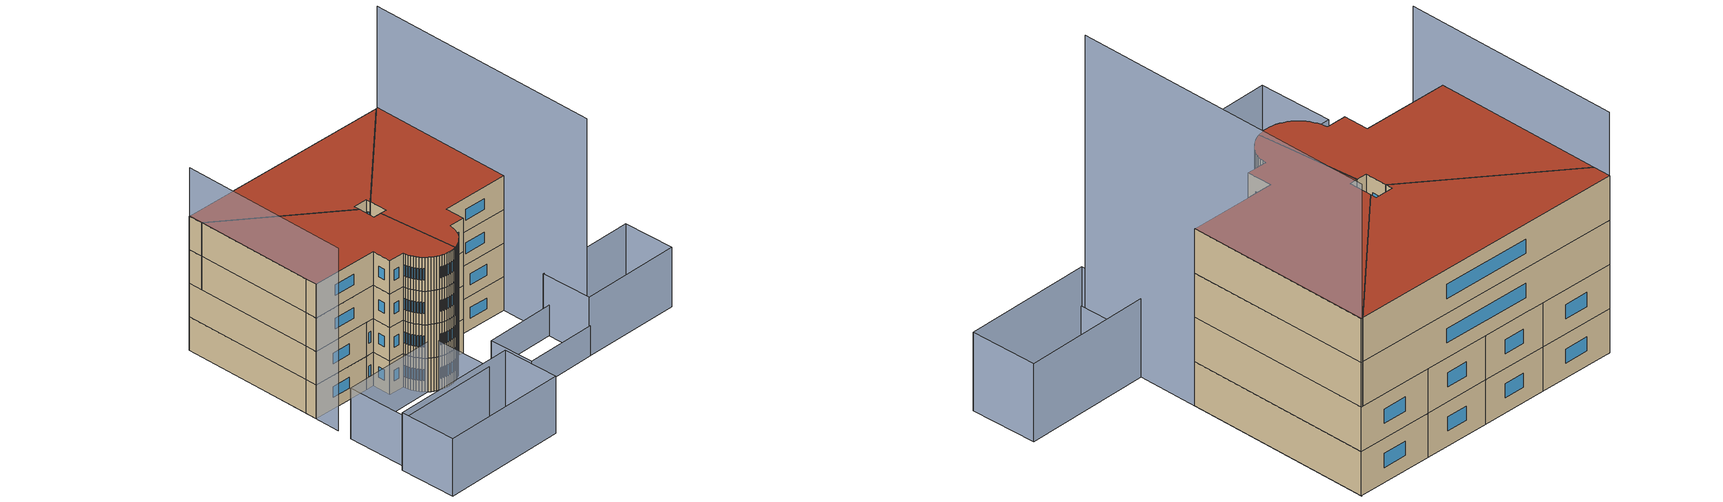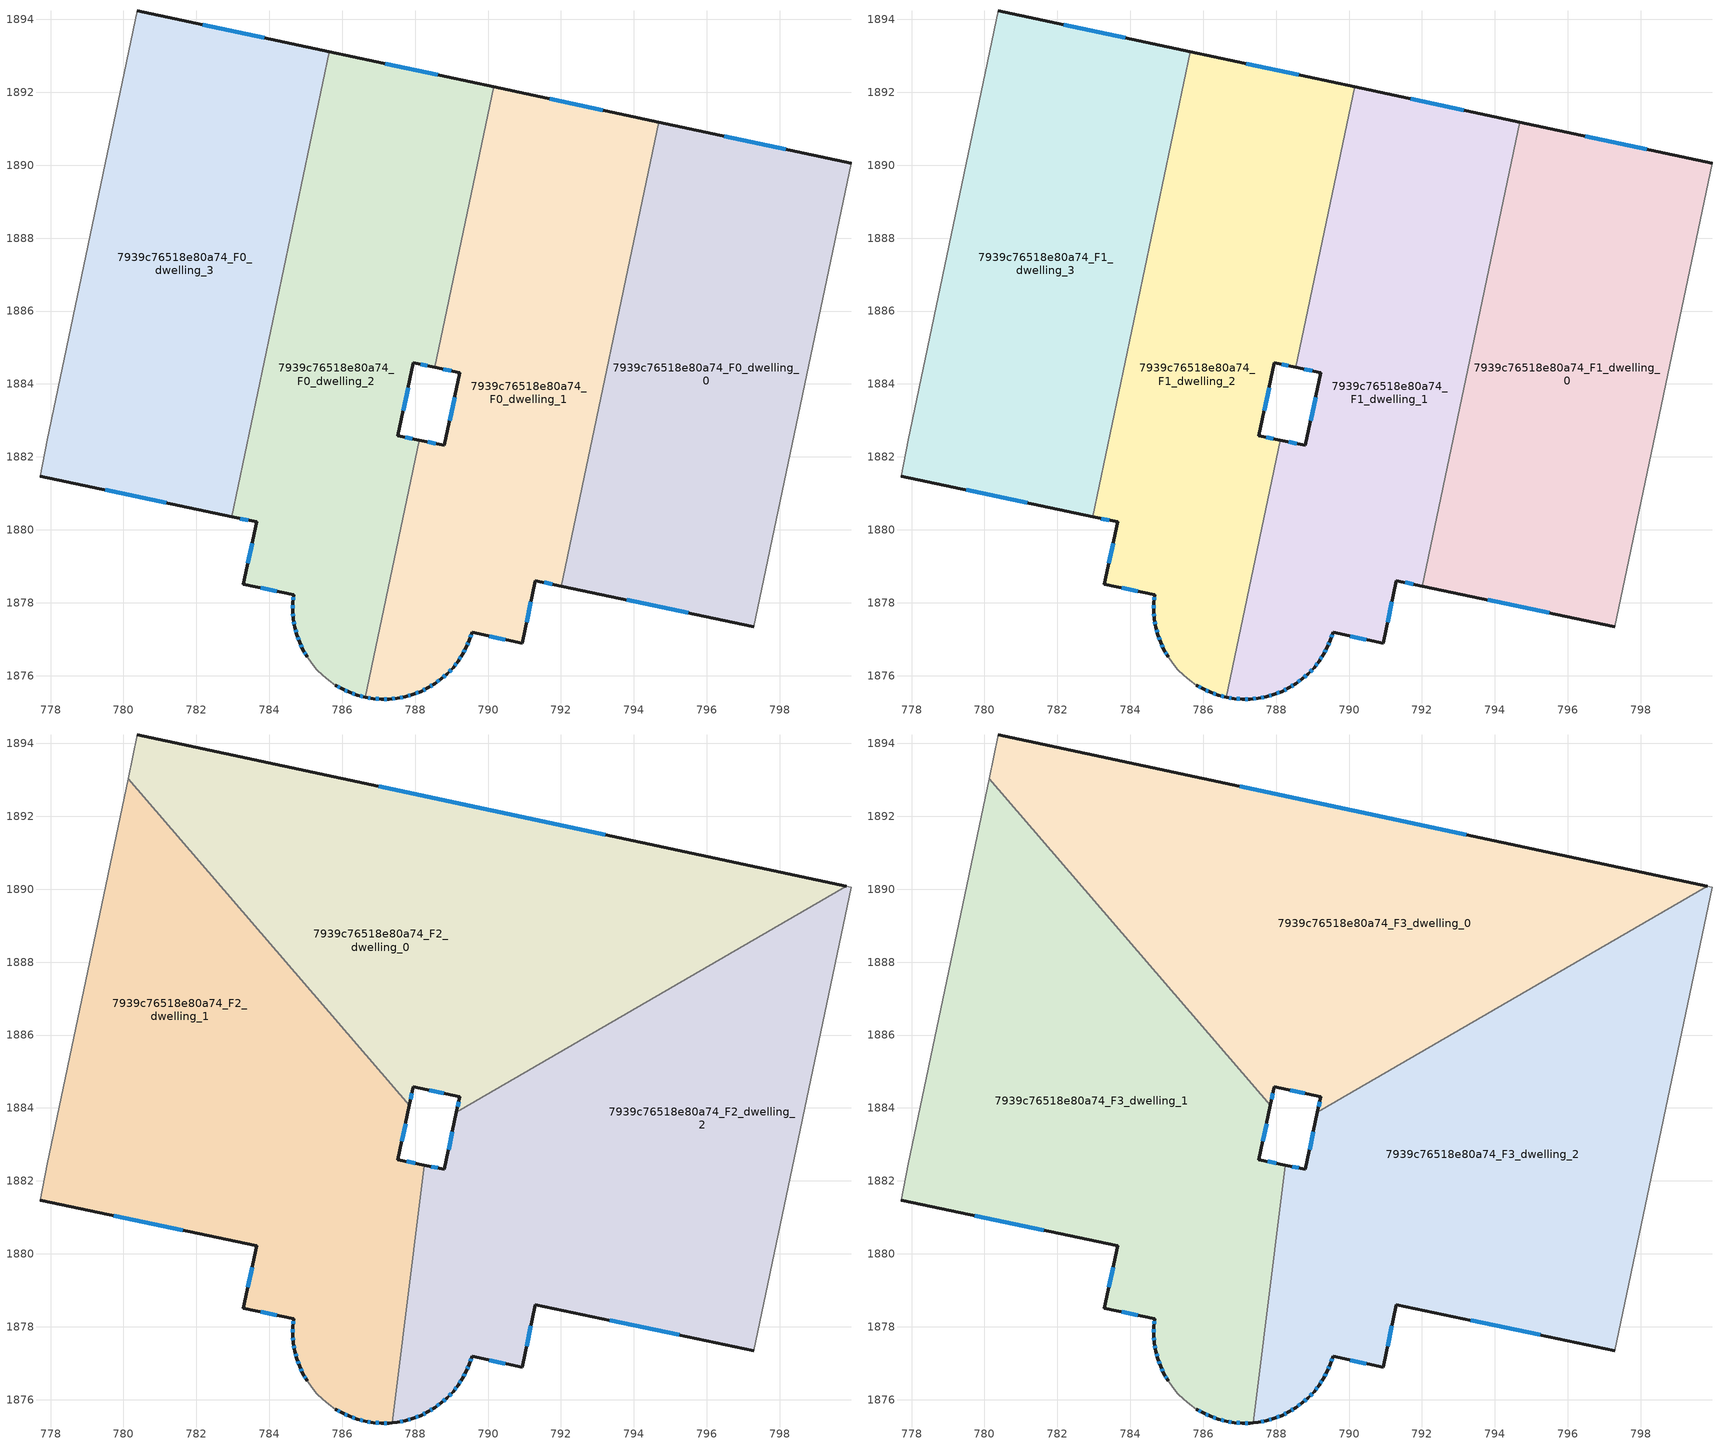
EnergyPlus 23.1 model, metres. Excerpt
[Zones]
7939c76518e80a74_F0_dwelling_0
 floor ground (EU_floor_Construction): 799.96,1890.06 797.29,1877.34 792.01,1878.46 794.68,1891.18 z0
 wall outside (EU_wall_Construction): 799.96,1890.06 794.68,1891.18 / 792.01,1878.46 797.29,1877.34 z0:3
 wall adiabatic (EU_wall_Construction): 797.29,1877.34 799.96,1890.06 z0:3
 wall to 7939c76518e80a74_F0_dwelling_1 (EU_wall_Construction): 794.68,1891.18 792.01,1878.46 z0:3
 window (EU_Window_Construction): 798.16,1890.44 796.48,1890.8 / 793.81,1878.08 795.49,1877.72 z1.02:1.98
7939c76518e80a74_F0_dwelling_1
 floor ground (EU_floor_Construction): 794.68,1891.18 792.01,1878.46 791.3,1878.61 790.94,1876.88 789.56,1877.19 789.49,1876.98 789.4,1876.78 789.29,1876.57 789.18,1876.39 789.04,1876.22 788.88,1876.06 788.72,1875.91 788.54,1875.78 788.35,1875.67 788.15,1875.56 787.94,1875.49 787.73,1875.43 787.52,1875.38 787.3,1875.36 787.08,1875.36 786.85,1875.37 786.64,1875.41 788.12,1882.46 788.8,1882.32 789.22,1884.31 788.54,1884.46 790.15,1892.15 z0
 wall outside (EU_wall_Construction): 786.64,1875.41 786.85,1875.37 787.08,1875.36 787.3,1875.36 787.52,1875.38 787.73,1875.43 787.94,1875.49 788.15,1875.56 788.35,1875.67 788.54,1875.78 788.72,1875.91 788.88,1876.06 789.04,1876.22 789.18,1876.39 789.29,1876.57 789.4,1876.78 789.49,1876.98 789.56,1877.19 790.94,1876.88 791.3,1878.61 792.01,1878.46 / 788.54,1884.46 789.22,1884.31 788.8,1882.32 788.12,1882.46 / 794.68,1891.18 790.15,1892.15 z0:3
 wall to 7939c76518e80a74_F0_dwelling_2 (EU_wall_Construction): 790.15,1892.15 788.54,1884.46 / 788.12,1882.46 786.64,1875.41 z0:3
 window (EU_Window_Construction): 789.22,1876.45 789.25,1876.51 / 789.09,1876.28 789.13,1876.33 / 788.94,1876.11 788.99,1876.16 / 788.77,1875.96 788.83,1876.01 / 788.6,1875.83 788.66,1875.87 / 788.41,1875.71 788.47,1875.74 / 788.22,1875.6 788.28,1875.63 / 788.01,1875.52 788.08,1875.54 / 787.81,1875.45 787.87,1875.47 / 787.59,1875.4 787.66,1875.41 / 787.37,1875.37 787.44,1875.37 / 787.15,1875.36 787.22,1875.36 / 786.92,1875.37 787,1875.36 / 786.71,1875.4 786.78,1875.38 / 788.57,1882.36 788.35,1882.41 / 789.08,1883.63 788.95,1883 / 788.77,1884.41 788.99,1884.36 / 793.14,1891.51 791.69,1891.82 / 791.54,1878.56 791.77,1878.51 / 791.06,1877.47 791.18,1878.02 / 790.03,1877.08 790.47,1876.99 / 789.51,1877.05 789.54,1877.12 / 789.43,1876.84 789.46,1876.91 / 789.33,1876.64 789.36,1876.71 z1.02:1.98
7939c76518e80a74_F0_dwelling_2
 floor ground (EU_floor_Construction): 790.15,1892.15 788.54,1884.46 787.95,1884.58 787.53,1882.58 788.12,1882.46 786.64,1875.41 786.41,1875.46 786.2,1875.54 786,1875.64 785.81,1875.74 785.63,1875.87 785.46,1876.01 785.3,1876.16 785.16,1876.34 785.04,1876.52 784.92,1876.71 784.83,1876.92 784.76,1877.12 784.7,1877.33 784.66,1877.55 784.64,1877.77 784.65,1878 784.67,1878.22 783.29,1878.51 783.65,1880.21 782.97,1880.36 785.65,1893.11 z0
 wall outside (EU_wall_Construction): 785.81,1875.74 786,1875.64 786.2,1875.54 786.41,1875.46 786.64,1875.41 / 782.97,1880.36 783.65,1880.21 783.29,1878.51 784.67,1878.22 784.65,1878 784.64,1877.77 784.66,1877.55 784.7,1877.33 784.76,1877.12 784.83,1876.92 784.92,1876.71 785.04,1876.52 / 790.15,1892.15 785.65,1893.11 / 788.12,1882.46 787.53,1882.58 787.95,1884.58 788.54,1884.46 z0:3
 wall adiabatic (EU_wall_Construction): 785.04,1876.52 785.16,1876.34 785.3,1876.16 785.46,1876.01 785.63,1875.87 785.81,1875.74 z0:3
 wall to 7939c76518e80a74_F0_dwelling_3 (EU_wall_Construction): 785.65,1893.11 782.97,1880.36 z0:3
 window (EU_Window_Construction): 786.07,1875.6 786.13,1875.57 / 785.87,1875.71 785.94,1875.67 / 784.96,1876.64 785,1876.58 / 784.86,1876.85 784.89,1876.78 / 784.78,1877.05 784.8,1876.99 / 784.72,1877.26 784.74,1877.2 / 784.67,1877.48 784.69,1877.41 / 784.65,1877.7 784.65,1877.63 / 784.65,1877.92 784.65,1877.85 / 784.66,1878.15 784.66,1878.08 / 783.76,1878.41 784.2,1878.32 / 783.53,1879.63 783.41,1879.09 / 783.2,1880.31 783.42,1880.26 / 788.62,1892.48 787.18,1892.79 / 788.15,1884.54 788.34,1884.5 / 787.67,1883.26 787.81,1883.9 / 787.92,1882.5 787.73,1882.54 / 786.49,1875.44 786.56,1875.43 / 786.27,1875.51 786.34,1875.49 z1.02:1.98
7939c76518e80a74_F0_dwelling_3
 floor ground (EU_floor_Construction): 785.65,1893.11 782.97,1880.36 777.71,1881.47 777.91,1882.46 780.39,1894.24 z0
 wall outside (EU_wall_Construction): 785.65,1893.11 780.39,1894.24 / 777.71,1881.47 782.97,1880.36 z0:3
 wall adiabatic (EU_wall_Construction): 780.39,1894.24 777.91,1882.46 777.71,1881.47 z0:3
 window (EU_Window_Construction): 783.86,1893.49 782.18,1893.85 / 779.5,1881.09 781.18,1880.74 z1.02:1.98
7939c76518e80a74_F1_dwelling_0
 floor to 7939c76518e80a74_F0_dwelling_0 (EU_floor_Construction): 799.96,1890.06 797.29,1877.34 792.01,1878.46 794.68,1891.18 z3
 wall outside (EU_wall_Construction): 799.96,1890.06 794.68,1891.18 / 792.01,1878.46 797.29,1877.34 z3:6
 wall adiabatic (EU_wall_Construction): 797.29,1877.34 799.96,1890.06 z3:6
 wall to 7939c76518e80a74_F1_dwelling_1 (EU_wall_Construction): 794.68,1891.18 792.01,1878.46 z3:6
 window (EU_Window_Construction): 798.16,1890.44 796.48,1890.8 / 793.81,1878.08 795.49,1877.72 z4.02:4.98
7939c76518e80a74_F1_dwelling_1
 floor to 7939c76518e80a74_F0_dwelling_1 (EU_floor_Construction): 794.68,1891.18 792.01,1878.46 791.3,1878.61 790.94,1876.88 789.56,1877.19 789.49,1876.98 789.4,1876.78 789.29,1876.57 789.18,1876.39 789.04,1876.22 788.88,1876.06 788.72,1875.91 788.54,1875.78 788.35,1875.67 788.15,1875.56 787.94,1875.49 787.73,1875.43 787.51,1875.38 787.3,1875.36 787.08,1875.36 786.85,1875.37 786.64,1875.41 788.12,1882.46 788.8,1882.32 789.22,1884.31 788.54,1884.46 790.15,1892.15 z3
 wall outside (EU_wall_Construction): 786.64,1875.41 786.85,1875.37 787.08,1875.36 787.3,1875.36 787.52,1875.38 787.73,1875.43 787.94,1875.49 788.15,1875.56 788.35,1875.67 788.54,1875.78 788.72,1875.91 788.88,1876.06 789.04,1876.22 789.18,1876.39 789.29,1876.57 789.4,1876.78 789.49,1876.98 789.56,1877.19 790.94,1876.88 791.3,1878.61 792.01,1878.46 / 788.54,1884.46 789.22,1884.31 788.8,1882.32 788.12,1882.46 / 794.68,1891.18 790.15,1892.15 z3:6
 wall to 7939c76518e80a74_F1_dwelling_2 (EU_wall_Construction): 790.15,1892.15 788.54,1884.46 / 788.12,1882.46 786.64,1875.41 z3:6
 window (EU_Window_Construction): 789.22,1876.45 789.25,1876.51 / 789.09,1876.28 789.13,1876.33 / 788.94,1876.11 788.99,1876.16 / 788.77,1875.96 788.83,1876.01 / 788.6,1875.83 788.66,1875.87 / 788.41,1875.71 788.47,1875.74 / 788.22,1875.6 788.28,1875.63 / 788.01,1875.52 788.08,1875.54 / 787.81,1875.45 787.87,1875.47 / 787.59,1875.4 787.66,1875.41 / 787.37,1875.37 787.44,1875.37 / 787.15,1875.36 787.22,1875.36 / 786.92,1875.37 787,1875.36 / 786.71,1875.4 786.78,1875.38 / 788.57,1882.36 788.35,1882.41 / 789.08,1883.63 788.95,1883 / 788.77,1884.41 788.99,1884.36 / 793.14,1891.51 791.69,1891.82 / 791.54,1878.56 791.77,1878.51 / 791.06,1877.47 791.18,1878.02 / 790.03,1877.08 790.47,1876.99 / 789.51,1877.05 789.54,1877.12 / 789.43,1876.84 789.46,1876.91 / 789.33,1876.64 789.36,1876.71 z4.02:4.98
7939c76518e80a74_F1_dwelling_2
 floor to 7939c76518e80a74_F0_dwelling_2 (EU_floor_Construction): 790.15,1892.15 788.54,1884.46 787.95,1884.58 787.53,1882.58 788.12,1882.46 786.63,1875.41 786.41,1875.46 786.2,1875.54 786,1875.64 785.81,1875.74 785.63,1875.87 785.46,1876.01 785.3,1876.16 785.16,1876.34 785.04,1876.52 784.92,1876.71 784.83,1876.92 784.75,1877.12 784.7,1877.33 784.66,1877.55 784.64,1877.77 784.65,1878 784.67,1878.22 783.29,1878.51 783.65,1880.21 782.97,1880.36 785.65,1893.11 z3
 wall outside (EU_wall_Construction): 785.81,1875.74 786,1875.64 786.2,1875.54 786.41,1875.46 786.64,1875.41 / 782.97,1880.36 783.65,1880.21 783.29,1878.51 784.67,1878.22 784.65,1878 784.64,1877.77 784.66,1877.55 784.7,1877.33 784.76,1877.12 784.83,1876.92 784.92,1876.71 785.04,1876.52 / 790.15,1892.15 785.65,1893.11 / 788.12,1882.46 787.53,1882.58 787.95,1884.58 788.54,1884.46 z3:6
 wall adiabatic (EU_wall_Construction): 785.04,1876.52 785.16,1876.34 785.3,1876.16 785.46,1876.01 785.63,1875.87 785.81,1875.74 z3:6
 wall to 7939c76518e80a74_F1_dwelling_3 (EU_wall_Construction): 785.65,1893.11 782.97,1880.36 z3:6
 window (EU_Window_Construction): 786.07,1875.6 786.13,1875.57 / 785.87,1875.71 785.94,1875.67 / 784.96,1876.64 785,1876.58 / 784.86,1876.85 784.89,1876.78 / 784.78,1877.05 784.8,1876.99 / 784.72,1877.26 784.74,1877.2 / 784.67,1877.48 784.69,1877.41 / 784.65,1877.7 784.65,1877.63 / 784.65,1877.92 784.65,1877.85 / 784.66,1878.15 784.66,1878.08 / 783.76,1878.41 784.2,1878.32 / 783.53,1879.63 783.41,1879.09 / 783.2,1880.31 783.42,1880.26 / 788.62,1892.48 787.18,1892.79 / 788.15,1884.54 788.34,1884.5 / 787.67,1883.26 787.81,1883.9 / 787.92,1882.5 787.73,1882.54 / 786.49,1875.44 786.56,1875.43 / 786.27,1875.51 786.34,1875.49 z4.02:4.98
7939c76518e80a74_F1_dwelling_3
 floor to 7939c76518e80a74_F0_dwelling_3 (EU_floor_Construction): 785.65,1893.11 782.97,1880.36 777.71,1881.47 777.91,1882.46 780.38,1894.24 z3
 wall outside (EU_wall_Construction): 785.65,1893.11 780.39,1894.24 / 777.71,1881.47 782.97,1880.36 z3:6
 wall adiabatic (EU_wall_Construction): 780.39,1894.24 777.91,1882.46 777.71,1881.47 z3:6
 window (EU_Window_Construction): 783.86,1893.49 782.18,1893.85 / 779.5,1881.09 781.18,1880.74 z4.02:4.98
7939c76518e80a74_F2_dwelling_0
 floor to 7939c76518e80a74_F1_dwelling_0 (EU_floor_Construction): 799.83,1890.09 793.71,1886.54 794.68,1891.18 z6
 floor to 7939c76518e80a74_F1_dwelling_1 (EU_floor_Construction): 794.68,1891.18 793.71,1886.54 789.14,1883.89 z6; 794.68,1891.18 789.14,1883.89 789.22,1884.31 788.54,1884.46 790.15,1892.15 z6
 floor to 7939c76518e80a74_F1_dwelling_2 (EU_floor_Construction): 790.15,1892.15 788.54,1884.46 787.95,1884.58 787.84,1884.07 784.55,1887.89 785.65,1893.11 z6
 floor to 7939c76518e80a74_F1_dwelling_3 (EU_floor_Construction): 785.65,1893.11 784.55,1887.89 780.13,1893.02 780.39,1894.24 z6
 wall outside (EU_wall_Construction): 787.84,1884.07 787.95,1884.58 789.22,1884.31 789.14,1883.89 / 799.83,1890.09 780.39,1894.24 z6:9
 wall adiabatic (EU_wall_Construction): 780.39,1894.24 780.13,1893.02 z6:9
 wall to 7939c76518e80a74_F2_dwelling_2 (EU_wall_Construction): 789.13,1883.89 799.83,1890.09 z6:9
 wall to 7939c76518e80a74_F2_dwelling_1 (EU_wall_Construction): 780.13,1893.02 787.84,1884.07 z6:9
 window (EU_Window_Construction): 789.19,1884.17 789.17,1884.03 / 788.38,1884.49 788.79,1884.41 / 787.88,1884.24 787.91,1884.41 / 793.21,1891.5 787,1892.82 z7.02:7.98
7939c76518e80a74_F2_dwelling_1
 floor outside (EU_floor_Construction): 788.12,1882.46 786.64,1875.41 786.85,1875.37 786.63,1875.41 z6
 floor to 7939c76518e80a74_F1_dwelling_1 (EU_floor_Construction): 788.25,1882.43 787.38,1875.37 787.3,1875.36 787.08,1875.36 786.85,1875.37 786.64,1875.41 788.12,1882.46 z6
 floor to 7939c76518e80a74_F1_dwelling_2 (EU_floor_Construction): 784.55,1887.89 787.84,1884.07 787.53,1882.58 788.12,1882.46 786.63,1875.41 786.41,1875.46 786.2,1875.54 786,1875.64 785.81,1875.74 785.63,1875.87 785.46,1876.01 785.3,1876.16 785.16,1876.34 785.04,1876.52 784.92,1876.71 784.83,1876.92 784.75,1877.12 784.7,1877.33 784.66,1877.55 784.64,1877.77 784.65,1878 784.67,1878.22 783.29,1878.51 783.65,1880.21 782.97,1880.36 z6
 floor to 7939c76518e80a74_F1_dwelling_3 (EU_floor_Construction): 780.13,1893.02 784.55,1887.89 782.97,1880.36 777.71,1881.47 777.91,1882.46 z6
 wall outside (EU_wall_Construction): 785.81,1875.74 786,1875.64 786.2,1875.54 786.41,1875.46 786.64,1875.41 786.85,1875.37 787.08,1875.36 787.3,1875.36 787.38,1875.37 / 777.71,1881.47 783.65,1880.21 783.29,1878.51 784.67,1878.22 784.65,1878 784.64,1877.77 784.66,1877.55 784.7,1877.33 784.76,1877.12 784.83,1876.92 784.92,1876.71 785.04,1876.52 / 788.25,1882.43 787.53,1882.58 787.84,1884.07 z6:9
 wall adiabatic (EU_wall_Construction): 785.04,1876.52 785.16,1876.34 785.3,1876.16 785.46,1876.01 785.63,1875.87 785.81,1875.74 / 780.13,1893.02 777.91,1882.46 777.71,1881.47 z6:9
 wall to 7939c76518e80a74_F2_dwelling_2 (EU_wall_Construction): 787.38,1875.37 788.25,1882.43 z6:9
 window (EU_Window_Construction): 786.92,1875.37 787,1875.36 / 786.71,1875.4 786.77,1875.38 / 786.49,1875.44 786.56,1875.43 / 786.27,1875.51 786.34,1875.49 / 786.07,1875.6 786.13,1875.57 / 785.87,1875.71 785.94,1875.67 / 784.96,1876.64 785,1876.58 / 784.86,1876.85 784.89,1876.78 / 784.78,1877.05 784.8,1876.99 / 784.72,1877.26 784.74,1877.2 / 784.67,1877.48 784.69,1877.41 / 784.65,1877.7 784.65,1877.63 / 784.65,1877.92 784.65,1877.85 / 784.66,1878.15 784.66,1878.08 / 783.76,1878.41 784.2,1878.32 / 783.53,1879.63 783.41,1879.09 / 779.73,1881.04 781.63,1880.64 / 787.64,1883.09 787.74,1883.56 / 788.01,1882.48 787.78,1882.53 / 787.15,1875.36 787.22,1875.36 z7.02:7.98
7939c76518e80a74_F2_dwelling_2
 floor to 7939c76518e80a74_F1_dwelling_0 (EU_floor_Construction): 799.96,1890.06 797.29,1877.34 792.01,1878.46 793.71,1886.54 799.83,1890.09 z6
 floor to 7939c76518e80a74_F1_dwelling_1 (EU_floor_Construction): 793.71,1886.54 792.01,1878.46 791.3,1878.61 790.94,1876.88 789.56,1877.19 789.49,1876.98 789.4,1876.78 789.29,1876.57 789.18,1876.39 789.04,1876.22 788.88,1876.06 788.72,1875.91 788.54,1875.78 788.35,1875.67 788.15,1875.56 787.94,1875.49 787.73,1875.43 787.51,1875.38 787.38,1875.37 788.25,1882.43 788.8,1882.32 789.14,1883.89 z6
 wall outside (EU_wall_Construction): 787.38,1875.37 787.52,1875.38 787.73,1875.43 787.94,1875.49 788.15,1875.56 788.35,1875.67 788.54,1875.78 788.72,1875.91 788.88,1876.06 789.04,1876.22 789.18,1876.39 789.29,1876.57 789.4,1876.78 789.49,1876.98 789.56,1877.19 790.94,1876.88 791.3,1878.61 797.29,1877.34 / 789.14,1883.89 788.8,1882.32 788.25,1882.43 z6:9
 wall adiabatic (EU_wall_Construction): 797.29,1877.34 799.96,1890.06 799.83,1890.09 z6:9
 window (EU_Window_Construction): 789.33,1876.64 789.36,1876.71 / 789.22,1876.45 789.25,1876.51 / 789.09,1876.28 789.13,1876.33 / 788.94,1876.11 788.99,1876.16 / 788.77,1875.96 788.83,1876.01 / 788.6,1875.83 788.66,1875.87 / 788.41,1875.71 788.47,1875.74 / 788.22,1875.6 788.28,1875.63 / 788.01,1875.52 788.08,1875.54 / 787.81,1875.45 787.87,1875.47 / 787.59,1875.4 787.66,1875.41 / 788.62,1882.35 788.44,1882.39 / 789.02,1883.35 788.92,1882.85 / 793.34,1878.18 795.25,1877.77 / 791.06,1877.47 791.18,1878.02 / 790.03,1877.08 790.47,1876.99 / 789.51,1877.05 789.54,1877.12 / 789.43,1876.84 789.46,1876.91 z7.02:7.98
7939c76518e80a74_F3_dwelling_0
 floor to 7939c76518e80a74_F2_dwelling_0 (EU_floor_Construction): 799.83,1890.09 789.13,1883.89 789.22,1884.31 787.95,1884.58 787.84,1884.07 780.13,1893.02 780.38,1894.24 z9
 wall outside (EU_wall_Construction): 787.84,1884.07 787.95,1884.58 789.22,1884.31 789.14,1883.89 / 799.83,1890.09 780.39,1894.24 z9:12
 wall adiabatic (EU_wall_Construction): 780.39,1894.24 780.13,1893.02 z9:12
 wall to 7939c76518e80a74_F3_dwelling_2 (EU_wall_Construction): 789.13,1883.89 799.83,1890.09 z9:12
 wall to 7939c76518e80a74_F3_dwelling_1 (EU_wall_Construction): 780.13,1893.02 787.84,1884.07 z9:12
 window (EU_Window_Construction): 789.19,1884.17 789.17,1884.03 / 788.38,1884.49 788.79,1884.41 / 787.88,1884.24 787.91,1884.41 / 793.21,1891.5 787,1892.82 z10.02:10.98
 roof outside (EU_roof_Construction): 799.83,1890.09 780.39,1894.24 780.13,1893.02 787.84,1884.07 787.95,1884.58 789.22,1884.31 789.14,1883.89 z12
7939c76518e80a74_F3_dwelling_1
 floor to 7939c76518e80a74_F2_dwelling_1 (EU_floor_Construction): 780.13,1893.02 787.84,1884.07 787.53,1882.58 788.25,1882.43 787.38,1875.37 787.3,1875.36 787.08,1875.36 786.85,1875.37 786.63,1875.41 786.41,1875.46 786.2,1875.54 786,1875.64 785.81,1875.74 785.63,1875.87 785.46,1876.01 785.3,1876.16 785.16,1876.34 785.04,1876.52 784.92,1876.71 784.83,1876.92 784.75,1877.12 784.7,1877.33 784.66,1877.55 784.64,1877.77 784.65,1878 784.67,1878.22 783.29,1878.51 783.65,1880.21 777.71,1881.47 777.91,1882.46 z9
 wall outside (EU_wall_Construction): 785.81,1875.74 786,1875.64 786.2,1875.54 786.41,1875.46 786.64,1875.41 786.85,1875.37 787.08,1875.36 787.3,1875.36 787.38,1875.37 / 777.71,1881.47 783.65,1880.21 783.29,1878.51 784.67,1878.22 784.65,1878 784.64,1877.77 784.66,1877.55 784.7,1877.33 784.76,1877.12 784.83,1876.92 784.92,1876.71 785.04,1876.52 / 788.25,1882.43 787.53,1882.58 787.84,1884.07 z9:12
 wall adiabatic (EU_wall_Construction): 785.04,1876.52 785.16,1876.34 785.3,1876.16 785.46,1876.01 785.63,1875.87 785.81,1875.74 / 780.13,1893.02 777.91,1882.46 777.71,1881.47 z9:12
 wall to 7939c76518e80a74_F3_dwelling_2 (EU_wall_Construction): 787.38,1875.37 788.25,1882.43 z9:12
 window (EU_Window_Construction): 786.92,1875.37 787,1875.36 / 786.71,1875.4 786.77,1875.38 / 786.49,1875.44 786.56,1875.43 / 786.27,1875.51 786.34,1875.49 / 786.07,1875.6 786.13,1875.57 / 785.87,1875.71 785.94,1875.67 / 784.96,1876.64 785,1876.58 / 784.86,1876.85 784.89,1876.78 / 784.78,1877.05 784.8,1876.99 / 784.72,1877.26 784.74,1877.2 / 784.67,1877.48 784.69,1877.41 / 784.65,1877.7 784.65,1877.63 / 784.65,1877.92 784.65,1877.85 / 784.66,1878.15 784.66,1878.08 / 783.76,1878.41 784.2,1878.32 / 783.53,1879.63 783.41,1879.09 / 779.73,1881.04 781.63,1880.64 / 787.64,1883.09 787.74,1883.56 / 788.01,1882.48 787.78,1882.53 / 787.15,1875.36 787.22,1875.36 z10.02:10.98
 roof outside (EU_roof_Construction): 787.38,1875.37 788.25,1882.43 787.53,1882.58 787.84,1884.07 780.13,1893.02 777.91,1882.46 777.71,1881.47 783.65,1880.21 783.29,1878.51 784.67,1878.22 784.65,1878 784.64,1877.77 784.66,1877.55 784.7,1877.33 784.76,1877.12 784.83,1876.92 784.92,1876.71 785.04,1876.52 785.16,1876.34 785.3,1876.16 785.46,1876.01 785.63,1875.87 785.81,1875.74 786,1875.64 786.2,1875.54 786.41,1875.46 786.64,1875.41 786.85,1875.37 787.08,1875.36 787.3,1875.36 z12
7939c76518e80a74_F3_dwelling_2
 floor to 7939c76518e80a74_F2_dwelling_2 (EU_floor_Construction): 799.96,1890.06 797.29,1877.34 791.3,1878.61 790.94,1876.88 789.56,1877.19 789.49,1876.98 789.4,1876.78 789.29,1876.57 789.18,1876.39 789.04,1876.22 788.88,1876.06 788.72,1875.91 788.54,1875.78 788.35,1875.67 788.15,1875.56 787.94,1875.49 787.73,1875.43 787.51,1875.38 787.38,1875.37 788.25,1882.43 788.8,1882.32 789.13,1883.89 799.83,1890.09 z9
 wall outside (EU_wall_Construction): 787.38,1875.37 787.52,1875.38 787.73,1875.43 787.94,1875.49 788.15,1875.56 788.35,1875.67 788.54,1875.78 788.72,1875.91 788.88,1876.06 789.04,1876.22 789.18,1876.39 789.29,1876.57 789.4,1876.78 789.49,1876.98 789.56,1877.19 790.94,1876.88 791.3,1878.61 797.29,1877.34 / 789.14,1883.89 788.8,1882.32 788.25,1882.43 z9:12
 wall adiabatic (EU_wall_Construction): 797.29,1877.34 799.96,1890.06 799.83,1890.09 z9:12
 window (EU_Window_Construction): 789.33,1876.64 789.36,1876.71 / 789.22,1876.45 789.25,1876.51 / 789.09,1876.28 789.13,1876.33 / 788.94,1876.11 788.99,1876.16 / 788.77,1875.96 788.83,1876.01 / 788.6,1875.83 788.66,1875.87 / 788.41,1875.71 788.47,1875.74 / 788.22,1875.6 788.28,1875.63 / 788.01,1875.52 788.08,1875.54 / 787.81,1875.45 787.87,1875.47 / 787.59,1875.4 787.66,1875.41 / 788.62,1882.35 788.44,1882.39 / 789.02,1883.35 788.92,1882.85 / 793.34,1878.18 795.25,1877.77 / 791.06,1877.47 791.18,1878.02 / 790.03,1877.08 790.47,1876.99 / 789.51,1877.05 789.54,1877.12 / 789.43,1876.84 789.46,1876.91 z10.02:10.98
 roof outside (EU_roof_Construction): 797.29,1877.34 799.96,1890.06 799.83,1890.09 789.14,1883.89 788.8,1882.32 788.25,1882.43 787.38,1875.37 787.52,1875.38 787.73,1875.43 787.94,1875.49 788.15,1875.56 788.35,1875.67 788.54,1875.78 788.72,1875.91 788.88,1876.06 789.04,1876.22 789.18,1876.39 789.29,1876.57 789.4,1876.78 789.49,1876.98 789.56,1877.19 790.94,1876.88 791.3,1878.61 z12
shading: 785.52,1865.39 774.41,1867.46 / 774.41,1867.46 775.34,1872.45 / 775.34,1872.45 786.45,1870.39 / 786.45,1870.39 785.52,1865.39 z0:5.1; 795.54,1869 799.96,1890.08 z0:21.1; 804.3,1867.06 795.47,1868.71 / 795.47,1868.71 796.32,1873.26 / 796.32,1873.26 805.15,1871.61 / 805.15,1871.61 804.3,1867.06 z0:5.3; 790,1873.86 796.31,1872.69 / 796.31,1872.69 795.56,1868.69 / 795.56,1868.69 789.25,1869.86 / 789.25,1869.86 790,1873.86 z0:2.7; 776.82,1877.88 785.74,1876.22 / 785.74,1876.22 784.71,1870.71 / 784.71,1870.71 775.79,1872.37 / 775.79,1872.37 776.82,1877.88 z0:4.5; 780.41,1894.23 777.23,1879.23 z0:16.3
[Building]
EU S2 Campaign: North Axis=0; Terrain=City; Solar Distribution=FullExterior
[Site:Location]
Vienna: Latitude=48; Longitude=16.5; Time Zone=1; Elevation=183
[SizingPeriod:WeatherFileDays]
AnnualSizingPeriod: Begin Month=1; Begin Day of Month=1; End Month=12; End Day of Month=31; Day of Week for Start Day=Monday; Use Weather File Daylight Saving Period=No; Use Weather File Rain and Snow Indicators=No
[MATERIAL]
EU_InternalMass_Material: Roughness=MediumRough; Thickness=0.1; Conductivity=1; Density=1800; Specific Heat=900; Thermal Absorptance=0.9; Solar Absorptance=0.7; Visible Absorptance=0.7
[MATERIAL:NOMASS] Roughness=MediumRough; Thermal Absorptance=0.9; Solar Absorptance=0.7; Visible Absorptance=0.7
Name | Thermal Resistance
EU_wall_NoMass | 0.942466
EU_roof_NoMass | 0.551687
EU_floor_NoMass | 0.66527
[WINDOWMATERIAL:SIMPLEGLAZINGSYSTEM]
EU_Window_SimpleGlazing: UFactor=2.03367; Solar Heat Gain Coefficient=0.65; Visible Transmittance=0.65
[CONSTRUCTION]
EU_wall_Construction: EU_wall_NoMass
EU_roof_Construction: EU_roof_NoMass
EU_floor_Construction: EU_floor_NoMass
EU_Window_Construction: EU_Window_SimpleGlazing
EU_InternalMass_Construction: EU_InternalMass_Material
[ZONE] Type=1; Multiplier=1; Ceiling Height=autocalculate; Floor Area=autocalculate; Part of Total Floor Area=Yes
Name | Volume
7939c76518e80a74_F0_dwelling_0; 7939c76518e80a74_F1_dwelling_0 | 210.404
7939c76518e80a74_F2_dwelling_0 | 280.526
7939c76518e80a74_F3_dwelling_0; 7939c76518e80a74_F2_dwelling_1 | 280.533
7939c76518e80a74_F0_dwelling_1 | 210.423
7939c76518e80a74_F1_dwelling_1 | 210.422
7939c76518e80a74_F3_dwelling_1 | 280.534
7939c76518e80a74_F0_dwelling_2; 7939c76518e80a74_F1_dwelling_2 | 210.36
7939c76518e80a74_F2_dwelling_2 | 280.537
7939c76518e80a74_F3_dwelling_2 | 280.538
7939c76518e80a74_F0_dwelling_3 | 210.411
7939c76518e80a74_F1_dwelling_3 | 210.41
[INTERNALMASS] Construction=EU_InternalMass_Construction
Name | Zone or ZoneList | Surface Area
7939c76518e80a74_F0_dwelling_0_EU_InternalMass | 7939c76518e80a74_F0_dwelling_0 | 70.1347
7939c76518e80a74_F0_dwelling_1_EU_InternalMass | 7939c76518e80a74_F0_dwelling_1 | 70.1405
7939c76518e80a74_F0_dwelling_2_EU_InternalMass | 7939c76518e80a74_F0_dwelling_2 | 70.1304
7939c76518e80a74_F0_dwelling_3_EU_InternalMass | 7939c76518e80a74_F0_dwelling_3 | 70.1369
7939c76518e80a74_F1_dwelling_0_EU_InternalMass | 7939c76518e80a74_F1_dwelling_0 | 70.1347
7939c76518e80a74_F1_dwelling_1_EU_InternalMass | 7939c76518e80a74_F1_dwelling_1 | 70.1405
7939c76518e80a74_F1_dwelling_2_EU_InternalMass | 7939c76518e80a74_F1_dwelling_2 | 70.1304
7939c76518e80a74_F1_dwelling_3_EU_InternalMass | 7939c76518e80a74_F1_dwelling_3 | 70.1369
7939c76518e80a74_F2_dwelling_0_EU_InternalMass | 7939c76518e80a74_F2_dwelling_0 | 93.5111
7939c76518e80a74_F2_dwelling_1_EU_InternalMass | 7939c76518e80a74_F2_dwelling_1 | 93.5112
7939c76518e80a74_F2_dwelling_2_EU_InternalMass | 7939c76518e80a74_F2_dwelling_2 | 93.5132
7939c76518e80a74_F3_dwelling_0_EU_InternalMass | 7939c76518e80a74_F3_dwelling_0 | 93.5111
7939c76518e80a74_F3_dwelling_1_EU_InternalMass | 7939c76518e80a74_F3_dwelling_1 | 93.5112
7939c76518e80a74_F3_dwelling_2_EU_InternalMass | 7939c76518e80a74_F3_dwelling_2 | 93.5132
[OTHEREQUIPMENT] Fuel Type=Electricity; Design Level Calculation Method=Watts/Area; Power per Zone Floor Area=1; Fraction Latent=0; Fraction Radiant=0; Fraction Lost=0; Carbon Dioxide Generation Rate=0; EndUse Subcategory=EU_Step8_InternalGains
Name | Zone or ZoneList or Space or SpaceList | Schedule
EU_Step8_InternalGain_7939c76518e80a74_F0_dwelling_0_f000 | 7939c76518e80a74_F0_dwelling_0 | EU_Step8_GainSchedule_7939c76518e80a74_F0_dwelling_0_f000
EU_Step8_InternalGain_7939c76518e80a74_F0_dwelling_1_f000 | 7939c76518e80a74_F0_dwelling_1 | EU_Step8_GainSchedule_7939c76518e80a74_F0_dwelling_1_f000
EU_Step8_InternalGain_7939c76518e80a74_F0_dwelling_2_f000 | 7939c76518e80a74_F0_dwelling_2 | EU_Step8_GainSchedule_7939c76518e80a74_F0_dwelling_2_f000
EU_Step8_InternalGain_7939c76518e80a74_F0_dwelling_3_f000 | 7939c76518e80a74_F0_dwelling_3 | EU_Step8_GainSchedule_7939c76518e80a74_F0_dwelling_3_f000
EU_Step8_InternalGain_7939c76518e80a74_F1_dwelling_0_f000 | 7939c76518e80a74_F1_dwelling_0 | EU_Step8_GainSchedule_7939c76518e80a74_F1_dwelling_0_f000
EU_Step8_InternalGain_7939c76518e80a74_F1_dwelling_1_f000 | 7939c76518e80a74_F1_dwelling_1 | EU_Step8_GainSchedule_7939c76518e80a74_F1_dwelling_1_f000
EU_Step8_InternalGain_7939c76518e80a74_F1_dwelling_2_f000 | 7939c76518e80a74_F1_dwelling_2 | EU_Step8_GainSchedule_7939c76518e80a74_F1_dwelling_2_f000
EU_Step8_InternalGain_7939c76518e80a74_F1_dwelling_3_f000 | 7939c76518e80a74_F1_dwelling_3 | EU_Step8_GainSchedule_7939c76518e80a74_F1_dwelling_3_f000
EU_Step8_InternalGain_7939c76518e80a74_F2_dwelling_0_f000 | 7939c76518e80a74_F2_dwelling_0 | EU_Step8_GainSchedule_7939c76518e80a74_F2_dwelling_0_f000
EU_Step8_InternalGain_7939c76518e80a74_F2_dwelling_1_f000 | 7939c76518e80a74_F2_dwelling_1 | EU_Step8_GainSchedule_7939c76518e80a74_F2_dwelling_1_f000
EU_Step8_InternalGain_7939c76518e80a74_F2_dwelling_2_f000 | 7939c76518e80a74_F2_dwelling_2 | EU_Step8_GainSchedule_7939c76518e80a74_F2_dwelling_2_f000
EU_Step8_InternalGain_7939c76518e80a74_F3_dwelling_0_f000 | 7939c76518e80a74_F3_dwelling_0 | EU_Step8_GainSchedule_7939c76518e80a74_F3_dwelling_0_f000
EU_Step8_InternalGain_7939c76518e80a74_F3_dwelling_1_f000 | 7939c76518e80a74_F3_dwelling_1 | EU_Step8_GainSchedule_7939c76518e80a74_F3_dwelling_1_f000
EU_Step8_InternalGain_7939c76518e80a74_F3_dwelling_2_f000 | 7939c76518e80a74_F3_dwelling_2 | EU_Step8_GainSchedule_7939c76518e80a74_F3_dwelling_2_f000
[ZONEVENTILATION:DESIGNFLOWRATE] Schedule=EU_AlwaysOn; Design Flow Rate Calculation Method=AirChanges/Hour; Air Changes per Hour=0.530523; Ventilation Type=Natural; Fan Pressure Rise=0; Fan Total Efficiency=1; Constant Term Coefficient=1; Temperature Term Coefficient=0; Velocity Term Coefficient=0; Velocity Squared Term Coefficient=0; Minimum Indoor Temperature=-100; Maximum Indoor Temperature=100; Delta Temperature=-100; Minimum Outdoor Temperature=-100; Maximum Outdoor Temperature=100; Maximum Wind Speed=40
Name | Zone or ZoneList or Space or SpaceList
EU_ConstantAir_7939c76518e80a74_F0_dwelling_0 | 7939c76518e80a74_F0_dwelling_0
EU_ConstantAir_7939c76518e80a74_F0_dwelling_1 | 7939c76518e80a74_F0_dwelling_1
EU_ConstantAir_7939c76518e80a74_F0_dwelling_2 | 7939c76518e80a74_F0_dwelling_2
EU_ConstantAir_7939c76518e80a74_F0_dwelling_3 | 7939c76518e80a74_F0_dwelling_3
EU_ConstantAir_7939c76518e80a74_F1_dwelling_0 | 7939c76518e80a74_F1_dwelling_0
EU_ConstantAir_7939c76518e80a74_F1_dwelling_1 | 7939c76518e80a74_F1_dwelling_1
EU_ConstantAir_7939c76518e80a74_F1_dwelling_2 | 7939c76518e80a74_F1_dwelling_2
EU_ConstantAir_7939c76518e80a74_F1_dwelling_3 | 7939c76518e80a74_F1_dwelling_3
EU_ConstantAir_7939c76518e80a74_F2_dwelling_0 | 7939c76518e80a74_F2_dwelling_0
EU_ConstantAir_7939c76518e80a74_F2_dwelling_1 | 7939c76518e80a74_F2_dwelling_1
EU_ConstantAir_7939c76518e80a74_F2_dwelling_2 | 7939c76518e80a74_F2_dwelling_2
EU_ConstantAir_7939c76518e80a74_F3_dwelling_0 | 7939c76518e80a74_F3_dwelling_0
EU_ConstantAir_7939c76518e80a74_F3_dwelling_1 | 7939c76518e80a74_F3_dwelling_1
EU_ConstantAir_7939c76518e80a74_F3_dwelling_2 | 7939c76518e80a74_F3_dwelling_2
[HVACTEMPLATE:THERMOSTAT] Constant Heating Setpoint=20; Constant Cooling Setpoint=50
EU_HeatOnly_7939c76518e80a74_F0_dwelling_0; EU_HeatOnly_7939c76518e80a74_F0_dwelling_1; EU_HeatOnly_7939c76518e80a74_F0_dwelling_2; EU_HeatOnly_7939c76518e80a74_F0_dwelling_3; EU_HeatOnly_7939c76518e80a74_F1_dwelling_0; EU_HeatOnly_7939c76518e80a74_F1_dwelling_1; EU_HeatOnly_7939c76518e80a74_F1_dwelling_2; EU_HeatOnly_7939c76518e80a74_F1_dwelling_3; EU_HeatOnly_7939c76518e80a74_F2_dwelling_0; EU_HeatOnly_7939c76518e80a74_F2_dwelling_1; EU_HeatOnly_7939c76518e80a74_F2_dwelling_2; EU_HeatOnly_7939c76518e80a74_F3_dwelling_0; EU_HeatOnly_7939c76518e80a74_F3_dwelling_1; EU_HeatOnly_7939c76518e80a74_F3_dwelling_2
[HVACTEMPLATE:ZONE:IDEALLOADSAIRSYSTEM] System Availability Schedule=EU_AlwaysOn; Maximum Heating Supply Air Temperature=50; Minimum Cooling Supply Air Temperature=13; Maximum Heating Supply Air Humidity Ratio=0.0156; Minimum Cooling Supply Air Humidity Ratio=0.0077; Heating Limit=NoLimit; Cooling Limit=NoLimit; Heating Availability Schedule=EU_AlwaysOn; Cooling Availability Schedule=EU_CoolingOff; Dehumidification Control Type=ConstantSensibleHeatRatio; Cooling Sensible Heat Ratio=0.7; Dehumidification Setpoint=60; Humidification Control Type=None; Humidification Setpoint=30; Outdoor Air Method=None; Outdoor Air Flow Rate per Person=0.00944; Outdoor Air Flow Rate per Zone Floor Area=0; Outdoor Air Flow Rate per Zone=0; Demand Controlled Ventilation Type=None; Outdoor Air Economizer Type=NoEconomizer; Heat Recovery Type=None; Sensible Heat Recovery Effectiveness=0.7; Latent Heat Recovery Effectiveness=0.65
Name | Template Thermostat
7939c76518e80a74_F0_dwelling_0 | EU_HeatOnly_7939c76518e80a74_F0_dwelling_0
7939c76518e80a74_F0_dwelling_1 | EU_HeatOnly_7939c76518e80a74_F0_dwelling_1
7939c76518e80a74_F0_dwelling_2 | EU_HeatOnly_7939c76518e80a74_F0_dwelling_2
7939c76518e80a74_F0_dwelling_3 | EU_HeatOnly_7939c76518e80a74_F0_dwelling_3
7939c76518e80a74_F1_dwelling_0 | EU_HeatOnly_7939c76518e80a74_F1_dwelling_0
7939c76518e80a74_F1_dwelling_1 | EU_HeatOnly_7939c76518e80a74_F1_dwelling_1
7939c76518e80a74_F1_dwelling_2 | EU_HeatOnly_7939c76518e80a74_F1_dwelling_2
7939c76518e80a74_F1_dwelling_3 | EU_HeatOnly_7939c76518e80a74_F1_dwelling_3
7939c76518e80a74_F2_dwelling_0 | EU_HeatOnly_7939c76518e80a74_F2_dwelling_0
7939c76518e80a74_F2_dwelling_1 | EU_HeatOnly_7939c76518e80a74_F2_dwelling_1
7939c76518e80a74_F2_dwelling_2 | EU_HeatOnly_7939c76518e80a74_F2_dwelling_2
7939c76518e80a74_F3_dwelling_0 | EU_HeatOnly_7939c76518e80a74_F3_dwelling_0
7939c76518e80a74_F3_dwelling_1 | EU_HeatOnly_7939c76518e80a74_F3_dwelling_1
7939c76518e80a74_F3_dwelling_2 | EU_HeatOnly_7939c76518e80a74_F3_dwelling_2
[SIZING:ZONE] Zone Cooling Design Supply Air Temperature Input Method=SupplyAirTemperature; Zone Cooling Design Supply Air Temperature=13; Zone Heating Design Supply Air Temperature Input Method=SupplyAirTemperature; Zone Heating Design Supply Air Temperature=50; Zone Cooling Design Supply Air Humidity Ratio=0.008; Zone Heating Design Supply Air Humidity Ratio=0.008; Cooling Design Air Flow Method=DesignDay; Cooling Design Air Flow Rate=0; Cooling Minimum Air Flow per Zone Floor Area=0.000762; Cooling Minimum Air Flow=0; Cooling Minimum Air Flow Fraction=0.2; Heating Design Air Flow Method=DesignDay; Heating Design Air Flow Rate=0; Heating Maximum Air Flow per Zone Floor Area=0.002032; Heating Maximum Air Flow=0.141576; Heating Maximum Air Flow Fraction=0.3; Account for Dedicated Outdoor Air System=No; Dedicated Outdoor Air System Control Strategy=NeutralSupplyAir; Dedicated Outdoor Air Low Setpoint Temperature for Design=autosize; Dedicated Outdoor Air High Setpoint Temperature for Design=autosize; Zone Load Sizing Method=Sensible Load Only No Latent Load; Zone Latent Cooling Design Supply Air Humidity Ratio Input Method=HumidityRatioDifference; Zone Cooling Design Supply Air Humidity Ratio Difference=0.005; Zone Latent Heating Design Supply Air Humidity Ratio Input Method=HumidityRatioDifference; Zone Humidification Design Supply Air Humidity Ratio Difference=0.005
7939c76518e80a74_F0_dwelling_0; 7939c76518e80a74_F0_dwelling_1; 7939c76518e80a74_F0_dwelling_2; 7939c76518e80a74_F0_dwelling_3; 7939c76518e80a74_F1_dwelling_0; 7939c76518e80a74_F1_dwelling_1; 7939c76518e80a74_F1_dwelling_2; 7939c76518e80a74_F1_dwelling_3; 7939c76518e80a74_F2_dwelling_0; 7939c76518e80a74_F2_dwelling_1; 7939c76518e80a74_F2_dwelling_2; 7939c76518e80a74_F3_dwelling_0; 7939c76518e80a74_F3_dwelling_1; 7939c76518e80a74_F3_dwelling_2
[SCHEDULE:CONSTANT]
Name | Hourly Value
EU_AlwaysOn | 1
EU_CoolingOff | 0
[SCHEDULE:FILE] Column Number=1; Rows to Skip at Top=0; Number of Hours of Data=8760; Column Separator=Comma; Interpolate to Timestep=No; Minutes per Item=60; Adjust Schedule for Daylight Savings=Yes
Name | File
EU_Step8_GainSchedule_7939c76518e80a74_F0_dwelling_0_f000 | ../../schedules/7939c76518e80a74/7939c76518e80a74_F0_dwelling_0_f000_gain.csv
EU_Step8_GainSchedule_7939c76518e80a74_F0_dwelling_1_f000 | ../../schedules/7939c76518e80a74/7939c76518e80a74_F0_dwelling_1_f000_gain.csv
EU_Step8_GainSchedule_7939c76518e80a74_F0_dwelling_2_f000 | ../../schedules/7939c76518e80a74/7939c76518e80a74_F0_dwelling_2_f000_gain.csv
EU_Step8_GainSchedule_7939c76518e80a74_F0_dwelling_3_f000 | ../../schedules/7939c76518e80a74/7939c76518e80a74_F0_dwelling_3_f000_gain.csv
EU_Step8_GainSchedule_7939c76518e80a74_F1_dwelling_0_f000 | ../../schedules/7939c76518e80a74/7939c76518e80a74_F1_dwelling_0_f000_gain.csv
EU_Step8_GainSchedule_7939c76518e80a74_F1_dwelling_1_f000 | ../../schedules/7939c76518e80a74/7939c76518e80a74_F1_dwelling_1_f000_gain.csv
EU_Step8_GainSchedule_7939c76518e80a74_F1_dwelling_2_f000 | ../../schedules/7939c76518e80a74/7939c76518e80a74_F1_dwelling_2_f000_gain.csv
EU_Step8_GainSchedule_7939c76518e80a74_F1_dwelling_3_f000 | ../../schedules/7939c76518e80a74/7939c76518e80a74_F1_dwelling_3_f000_gain.csv
EU_Step8_GainSchedule_7939c76518e80a74_F2_dwelling_0_f000 | ../../schedules/7939c76518e80a74/7939c76518e80a74_F2_dwelling_0_f000_gain.csv
EU_Step8_GainSchedule_7939c76518e80a74_F2_dwelling_1_f000 | ../../schedules/7939c76518e80a74/7939c76518e80a74_F2_dwelling_1_f000_gain.csv
EU_Step8_GainSchedule_7939c76518e80a74_F2_dwelling_2_f000 | ../../schedules/7939c76518e80a74/7939c76518e80a74_F2_dwelling_2_f000_gain.csv
EU_Step8_GainSchedule_7939c76518e80a74_F3_dwelling_0_f000 | ../../schedules/7939c76518e80a74/7939c76518e80a74_F3_dwelling_0_f000_gain.csv
EU_Step8_GainSchedule_7939c76518e80a74_F3_dwelling_1_f000 | ../../schedules/7939c76518e80a74/7939c76518e80a74_F3_dwelling_1_f000_gain.csv
EU_Step8_GainSchedule_7939c76518e80a74_F3_dwelling_2_f000 | ../../schedules/7939c76518e80a74/7939c76518e80a74_F3_dwelling_2_f000_gain.csv
